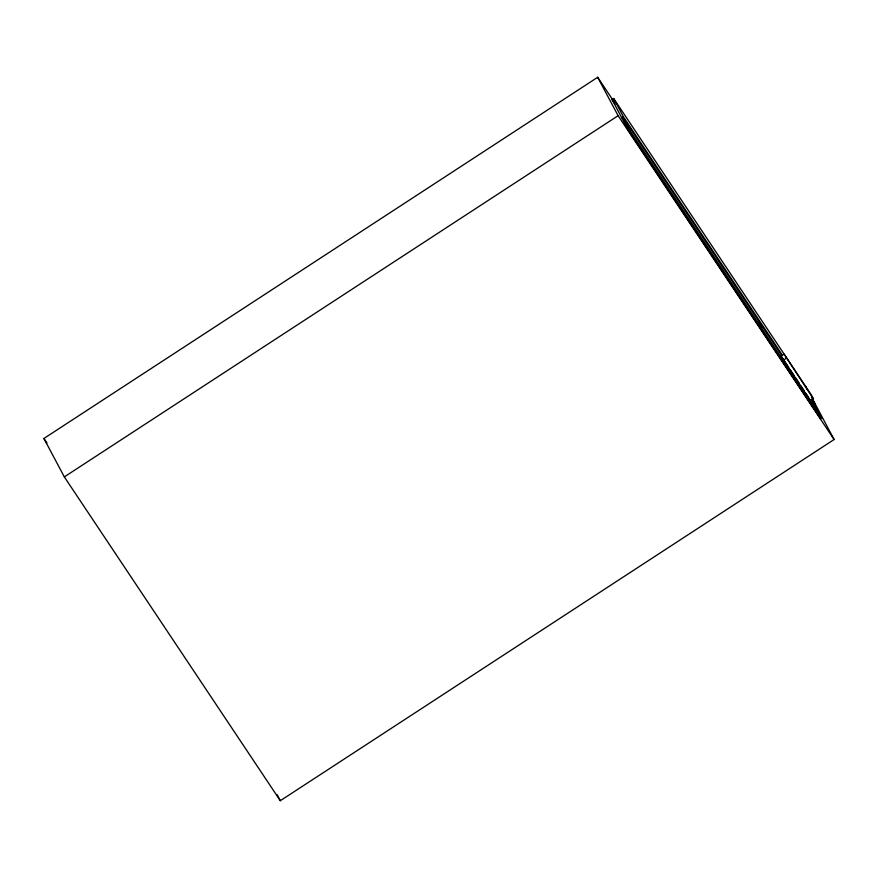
<?xml version="1.0" encoding="UTF-8"?>
<svg xmlns="http://www.w3.org/2000/svg" width="878" height="878" viewBox="0 0 878 878"><rect width="100%" height="100%" fill="white"/><g stroke="black" fill="none" stroke-linecap="round" stroke-linejoin="round"><path stroke-width="1.32" d="M813.676 401.103L834.1 439.516L280.312 800.714L64.324 476.897L43.9 438.484L597.688 77.286L614.424 102.364M811.426 400.039L821.643 418.093L820.634 418.74L628.9 131.283L612.043 99.565L613.667 98.501L811.217 394.771L813.39 398.864L810.383 400.829L781.113 356.128L784.131 354.163L813.39 398.864M64.324 476.897L618.112 115.698L597.688 77.286M621.734 117.795L623.369 116.73L613.667 98.501M628.9 131.283L629.91 130.624L622.743 117.147L781.749 355.557M783.297 360.221L786.304 358.257M813.467 405.263L815.102 404.198L811.459 397.361M612.043 99.565L615.083 104.12M623.369 116.73L782.386 355.151M812.051 399.633L815.102 404.198M781.113 356.128L783.374 359.508M784.877 361.769L788.642 367.41M790.145 369.66L793.91 375.301M795.413 377.562L799.178 383.203M800.681 385.453L804.446 391.094M805.949 393.355L808.199 396.735M629.91 130.624L821.643 418.093M618.112 115.698L834.1 439.516M43.9 438.484L46.94 443.039M805.4 385.958L807.826 390.523M818.241 414.251L820.634 418.74M808.748 397.756L810.383 400.829M277.119 794.711L280.312 800.714M758.504 321.26L762.049 326.726L758.504 321.26"/></g></svg>
